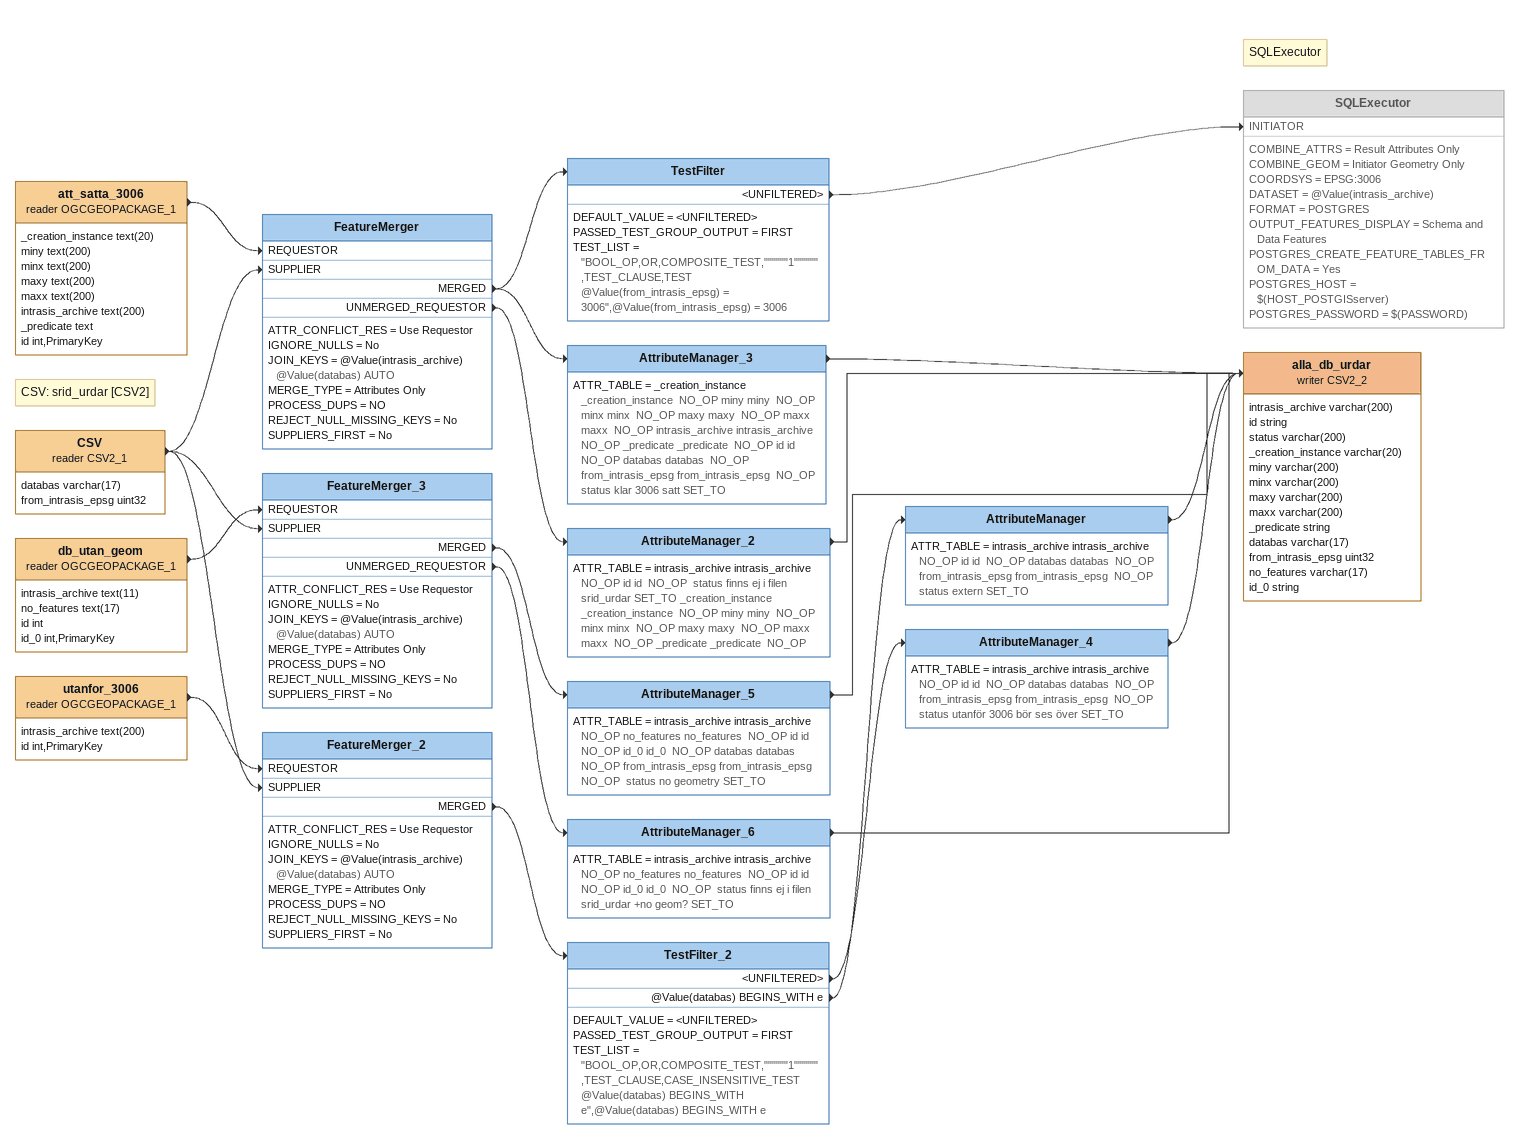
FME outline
att_satta_3006 (reader OGCGEOPACKAGE_1)
    attributes: _creation_instance text(20), miny text(200), minx text(200), maxy text(200), maxx text(200), intrasis_archive text(200), _predicate text, id int,PrimaryKey
    -> FeatureMerger [REQUESTOR]
Note: CSV: srid_urdar [CSV2]
CSV (reader CSV2_1)
    attributes: databas varchar(17), from_intrasis_epsg uint32
    -> FeatureMerger [SUPPLIER]
    -> FeatureMerger_2 [SUPPLIER]
    -> FeatureMerger_3 [SUPPLIER]
FeatureMerger
    ATTR_CONFLICT_RES = Use Requestor
    IGNORE_NULLS = No
    JOIN_KEYS = @Value(intrasis_archive) @Value(databas) AUTO
    MERGE_TYPE = Attributes Only
    PROCESS_DUPS = NO
    REJECT_NULL_MISSING_KEYS = No
    SUPPLIERS_FIRST = No
    MERGED -> AttributeManager_3
    MERGED -> TestFilter
    UNMERGED_REQUESTOR -> AttributeManager_2
TestFilter
    DEFAULT_VALUE = <UNFILTERED>
    PASSED_TEST_GROUP_OUTPUT = FIRST
    TEST_LIST = "BOOL_OP,OR,COMPOSITE_TEST,""""""1"""""",TEST_CLAUSE,TEST @Value(from_intrasis_epsg) = 3006",@Value(from_intrasis_epsg) = 3006
    <UNFILTERED> -> SQLExecutor [INITIATOR]
Note: SQLExecutor
SQLExecutor [off]
    COMBINE_ATTRS = Result Attributes Only
    COMBINE_GEOM = Initiator Geometry Only
    COORDSYS = EPSG:3006
    DATASET = @Value(intrasis_archive)
    FORMAT = POSTGRES
    OUTPUT_FEATURES_DISPLAY = Schema and Data Features
    POSTGRES_CREATE_FEATURE_TABLES_FROM_DATA = Yes
    POSTGRES_HOST = $(HOST_POSTGISserver)
    POSTGRES_PASSWORD = $(PASSWORD)
AttributeManager_3
    ATTR_TABLE = _creation_instance _creation_instance  NO_OP miny miny  NO_OP minx minx  NO_OP maxy maxy  NO_OP maxx maxx  NO_OP intrasis_archive intrasis_archive  NO_OP _predicate _predicate  NO_OP id id  NO_OP databas databas  NO_OP from_intrasis_epsg from_intrasis_epsg  NO_OP  status klar 3006 satt SET_TO
    -> alla_db_urdar (writer CSV2_2)
AttributeManager_2
    ATTR_TABLE = intrasis_archive intrasis_archive  NO_OP id id  NO_OP  status finns ej i filen srid_urdar SET_TO _creation_instance _creation_instance  NO_OP miny miny  NO_OP minx minx  NO_OP maxy maxy  NO_OP maxx maxx  NO_OP _predicate _predicate  NO_OP
    -> alla_db_urdar (writer CSV2_2)
db_utan_geom (reader OGCGEOPACKAGE_1)
    attributes: intrasis_archive text(11), no_features text(17), id int, id_0 int,PrimaryKey
    -> FeatureMerger_3 [REQUESTOR]
FeatureMerger_3
    ATTR_CONFLICT_RES = Use Requestor
    IGNORE_NULLS = No
    JOIN_KEYS = @Value(intrasis_archive) @Value(databas) AUTO
    MERGE_TYPE = Attributes Only
    PROCESS_DUPS = NO
    REJECT_NULL_MISSING_KEYS = No
    SUPPLIERS_FIRST = No
    MERGED -> AttributeManager_5
    UNMERGED_REQUESTOR -> AttributeManager_6
AttributeManager_5
    ATTR_TABLE = intrasis_archive intrasis_archive  NO_OP no_features no_features  NO_OP id id  NO_OP id_0 id_0  NO_OP databas databas  NO_OP from_intrasis_epsg from_intrasis_epsg  NO_OP  status no geometry SET_TO
    -> alla_db_urdar (writer CSV2_2)
AttributeManager_6
    ATTR_TABLE = intrasis_archive intrasis_archive  NO_OP no_features no_features  NO_OP id id  NO_OP id_0 id_0  NO_OP  status finns ej i filen srid_urdar +no geom? SET_TO
    -> alla_db_urdar (writer CSV2_2)
utanfor_3006 (reader OGCGEOPACKAGE_1)
    attributes: intrasis_archive text(200), id int,PrimaryKey
    -> FeatureMerger_2 [REQUESTOR]
FeatureMerger_2
    ATTR_CONFLICT_RES = Use Requestor
    IGNORE_NULLS = No
    JOIN_KEYS = @Value(intrasis_archive) @Value(databas) AUTO
    MERGE_TYPE = Attributes Only
    PROCESS_DUPS = NO
    REJECT_NULL_MISSING_KEYS = No
    SUPPLIERS_FIRST = No
    MERGED -> TestFilter_2
TestFilter_2
    DEFAULT_VALUE = <UNFILTERED>
    PASSED_TEST_GROUP_OUTPUT = FIRST
    TEST_LIST = "BOOL_OP,OR,COMPOSITE_TEST,""""""1"""""",TEST_CLAUSE,CASE_INSENSITIVE_TEST @Value(databas) BEGINS_WITH e",@Value(databas) BEGINS_WITH e
    <UNFILTERED> -> AttributeManager_4
    @Value(databas) BEGINS_WITH e -> AttributeManager
AttributeManager
    ATTR_TABLE = intrasis_archive intrasis_archive  NO_OP id id  NO_OP databas databas  NO_OP from_intrasis_epsg from_intrasis_epsg  NO_OP  status extern SET_TO
    -> alla_db_urdar (writer CSV2_2)
AttributeManager_4
    ATTR_TABLE = intrasis_archive intrasis_archive  NO_OP id id  NO_OP databas databas  NO_OP from_intrasis_epsg from_intrasis_epsg  NO_OP  status utanför 3006 bör ses över SET_TO
    -> alla_db_urdar (writer CSV2_2)
alla_db_urdar (writer CSV2_2)
    attributes: intrasis_archive varchar(200), id string, status varchar(200), _creation_instance varchar(20), miny varchar(200), minx varchar(200), maxy varchar(200), maxx varchar(200), _predicate string, databas varchar(17), from_intrasis_epsg uint32, no_features varchar(17), id_0 string
